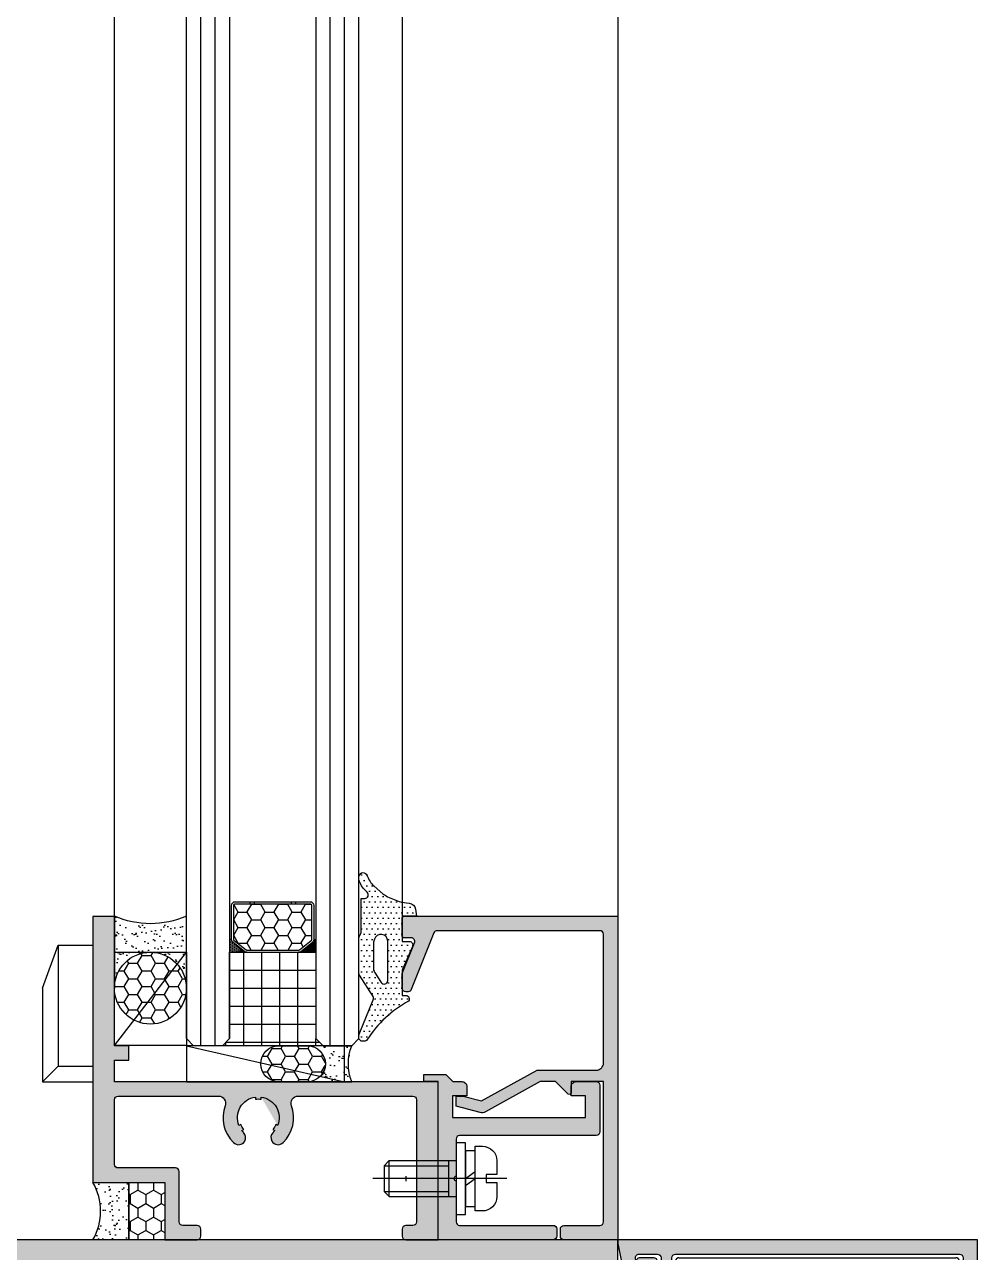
# Model space of a CAD drawing. Header units: millimetres. Extents: x 12351878 to 12381578, y 696206 to 738256.
# Drawn here: x 12366452 to 12366584.5, y 708151.7 to 708322.6 of the extents above; entities that cross this region are included whole.
import ezdxf

# ---------------------------------------------------------------- set-up
doc = ezdxf.new("R2010")
doc.units = ezdxf.units.MM
doc.header["$LTSCALE"] = 1000
for name, pattern in [('CENTER', [50.8, 31.75, -6.35, 6.35, -6.35]), ('CENTER2', [28.575, 19.05, -3.175, 3.175, -3.175]), ('HIDDEN', [0.125, 0.0625, -0.0625]), ('HIDDEN2', [4.7625, 3.175, -1.5875])]:
    doc.linetypes.add(name, pattern=pattern)
for name, color, linetype in [('ELASTOMER', 6, 'Continuous'), ('ELASTOMER-V', 241, 'Continuous'), ('EXTRUSION-V', 141, 'Continuous'), ('EXTRUSION1', 4, 'Continuous'), ('FASTENER', 191, 'Continuous'), ('GLASS', 1, 'Continuous'), ('GLASS-V', 11, 'Continuous'), ('GRID', 8, 'CENTER'), ('SFC-ELASTOMER', 6, 'Continuous'), ('SFC-ELASTOMER-V', 241, 'Continuous'), ('SILICONE', 8, 'Continuous'), ('SILICONE-V', 9, 'Continuous'), ('SYMBOL', 7, 'Continuous'), ('型材断面填充', 254, 'Continuous')]:
    doc.layers.add(name, color=color, linetype=linetype)

# ---------------------------------------------------------------- blocks, each defined once
blk = doc.blocks.new('1902-190121-05')
at = {"layer": 'SFC-ELASTOMER-V'}
h = blk.add_hatch(dxfattribs=at)
h.set_pattern_fill('DOTS', color=256, scale=12, style=0)
h.set_pattern_definition([(0, (-98970.10256, 48449.7369), (0.375, 0.75), [0, -0.75])])
edge = h.paths.add_edge_path(flags=16)
edge.add_arc((3, 3.79), 1, 340.0516, 360)
edge.add_line((4, 3.79), (4, 7.22))
edge.add_arc((3, 7.22), 1, 0, 32.5125)
edge.add_line((3.84, 7.75), (2.92, 9.2))
edge.add_arc((2.5, 8.93), 0.5, 32.5125, 180)
edge.add_line((2, 8.93), (2, 3.45))
edge.add_arc((2.95, 3.45), 0.945, 180, 344.0436)
edge.add_arc((7.7, 2.09), 4, 160.0516, 164.0436, ccw=False)
edge = h.paths.add_edge_path()
edge.add_line((5.7, -2.5), (5.2, -2.5))
edge.add_arc((5.2, -3), 0.5, 90, 226.5751)
edge.add_line((4.86, -3.36), (5.06, -3.56))
edge.add_arc((2.81, -6), 3.32, 16.0825, 47.2847, ccw=False)
edge.add_line((6, -5.08), (6, -5.53))
edge.add_arc((5.41, -5.5), 0.591, 194.2601, 356.8265, ccw=False)
edge.add_arc((1.38, -6.82), 3.65, 18.8601, 46.1587)
edge.add_line((3.91, -4.19), (2.69, -3.14))
edge.add_arc((6.85, 3.94), 8.22, 234.2774, 239.6178, ccw=False)
edge.add_line((2.05, -2.73), (0.43, -2.06))
edge.add_arc((-1.81, -11.81), 10, 77.0054, 85.1504)
edge.add_arc((-0.88, -0.85), 1, 188.5308, 265.1504, ccw=False)
edge.add_line((-1.87, -0.99), (-2.02, 0))
edge.add_line((-2.02, 0), (0, 0))
edge.add_line((0, 0), (0, 3.5))
edge.add_line((0, 3.5), (-1, 3.5))
edge.add_arc((-1, 4), 0.5, 157.3801, 270, ccw=False)
edge.add_line((-1.46, 4.19), (0, 7.5))
edge.add_line((0, 7.5), (0, 11))
edge.add_line((0, 11), (-0.5, 11))
edge.add_arc((-0.5, 11.5), 0.5, 143.1301, 270, ccw=False)
edge.add_arc((-8.49, 25.72), 15.85, 298.5903, 327.3087)
edge.add_arc((5.28, 16.89), 0.5, 90, 147.3087, ccw=False)
edge.add_line((5.28, 17.39), (5.5, 17.39))
edge.add_arc((5.5, 16.89), 0.5, 0, 90, ccw=False)
edge.add_line((6, 16.89), (6, 16.57))
edge.add_arc((5.5, 16.57), 0.5, 337.7652, 360, ccw=False)
edge.add_line((5.96, 16.38), (4.01, 11.61))
edge.add_arc((4.47, 11.42), 0.5, 157.7652, 212.5125)
edge.add_line((4.05, 11.15), (5.92, 8.21))
edge.add_arc((5.5, 7.95), 0.5, 0, 32.5125, ccw=False)
edge.add_line((6, 7.95), (6, 2.99))
edge.add_arc((5.5, 2.99), 0.5, 323.1301, 360, ccw=False)
edge.add_arc((6.7, 2.09), 1, 143.1301, 180)
edge.add_line((5.7, 2.09), (5.7, -2.5))
at = {"color": 0, "linetype": 'ByBlock'}
blk.add_lwpolyline([(5.7, -2.5), (5.2, -2.5, 0.678166), (4.86, -3.36), (5.06, -3.56, -0.136993), (6, -5.08), (6, -5.53, -0.858364), (4.84, -5.64), (4.84, -5.64, 0.119679), (3.91, -4.19), (2.69, -3.14, -0.023306), (2.05, -2.73), (0.43, -2.06, 0.035554), (-0.97, -1.84, -0.347355), (-1.87, -0.99), (-2.02, 0), (0, 0), (0, 3.5), (-1, 3.5, -0.535184), (-1.46, 4.19), (0, 7.5), (0, 11), (-0.5, 11, -0.618034), (-0.9, 11.8, 0.125968), (4.86, 17.16, -0.255402), (5.28, 17.39), (5.5, 17.39, -0.414214), (6, 16.89), (6, 16.57, -0.097323), (5.96, 16.38), (4.01, 11.61, 0.24353), (4.05, 11.15), (5.92, 8.21, -0.142822), (6, 7.95), (6, 2.99, -0.162278), (5.9, 2.69, 0.162278), (5.7, 2.09), (5.7, -2.5)], format="xyb", dxfattribs=at)
blk.add_lwpolyline([(3.94, 3.45, 0.087262), (4, 3.79), (4, 7.22, 0.142822), (3.84, 7.75), (2.92, 9.2, 0.750054), (2, 8.93), (2, 3.45, 0.869621), (3.85, 3.19, -0.01742)], format="xyb", close=True, dxfattribs=at)
blk = doc.blocks.new('*U53')
at = {"color": 0, "linetype": 'HIDDEN2'}
for p, q in [((-2.5, 9.3), (-1.8, 10)), ((-2.5, 9.3), (-2.5, 0)), ((-2.5, 9.3), (2.5, 9.3)), ((1.8, 10), (-1.8, 10)), ((-1.8, 10), (-1.8, 1)), ((1.8, 10), (2.5, 9.3)), ((1.8, 10), (1.8, 1)), ((2.5, 9.3), (2.5, 0)), ((-2.5, 1), (2.5, 1))]:
    blk.add_line(p, q, dxfattribs=at)
at = {"color": 0, "linetype": 'ByBlock'}
for p, q in [((-0.97, -1.33), (0, -2.67)), ((0, -1.33), (0.97, -2.67))]:
    blk.add_line(p, q, dxfattribs=at)
for points in [[(-5, -1.33), (5, -1.33), (5, 0), (-5, 0), (-5, -1.33)], [(-3.88, -2.67), (3.88, -2.67), (3.88, -1.33), (-3.88, -1.33), (-3.88, -2.67)]]:
    blk.add_lwpolyline(points, dxfattribs=at)
blk.add_lwpolyline([(-0.56, -4.17), (-0.56, -5.67), (-2.5, -5.67, -0.414214), (-4.5, -3.67), (-4.5, -2.67), (4.5, -2.67), (4.5, -3.67, -0.414214), (2.5, -5.67), (0.56, -5.67), (0.56, -4.17)], format="xyb", close=True, dxfattribs=at)
at = {"layer": 'GRID', "color": 9, "linetype": 'CENTER2', "ltscale": 0.5}
for p, q in [((0, -7.07), (0, 11.59)), ((0.35, 7), (-0.35, 7))]:
    blk.add_line(p, q, dxfattribs=at)
blk = doc.blocks.new('20211008-LC03')
at = {"layer": '型材断面填充', "linetype": 'ByBlock'}
h = blk.add_hatch(color=256, dxfattribs=at)
edge = h.paths.add_edge_path()
edge.add_line((-18.6, 2.5), (-19.99, 2.5))
edge.add_line((-19.99, 2.5), (-19.99, 3.5))
edge.add_line((-19.99, 3.5), (-19.31, 6.04))
edge.add_line((-19.31, 6.04), (-23.59, 13.77))
edge.add_line((-23.59, 13.77), (-23.59, 22))
edge.add_arc((-24.59, 22), 1, 360, 450)
edge.add_line((-24.59, 23), (-42.49, 23))
edge.add_arc((-42.49, 22.5), 0.5, 90, 180)
edge.add_line((-42.99, 22.5), (-42.99, -0.11))
edge.add_arc((-42.49, -0.11), 0.5, 180, 248.1986)
edge.add_line((-42.68, -0.57), (-34.8, -3.72))
edge.add_arc((-34.99, -4.18), 0.5, 0, 68.1986, ccw=False)
edge.add_line((-34.49, -4.18), (-34.49, -4.5))
edge.add_arc((-34.99, -4.5), 0.5, -90, 0, ccw=False)
edge.add_line((-34.99, -5), (-36.93, -5))
edge.add_arc((-36.93, -4.7), 0.3, 248.1986, 270, ccw=False)
edge.add_line((-37.04, -4.98), (-41.3, -3.27))
edge.add_arc((-41.49, -3.74), 0.5, 68.1986, 180)
edge.add_line((-41.99, -3.74), (-41.99, -4.7))
edge.add_arc((-42.29, -4.7), 0.3, -90, 0, ccw=False)
edge.add_line((-42.29, -5), (-44.69, -5))
edge.add_arc((-44.69, -4.7), 0.3, 180, 270, ccw=False)
edge.add_line((-44.99, -4.7), (-44.99, 25))
edge.add_line((-44.99, 25), (0.01, 25))
edge.add_line((0.01, 25), (0.01, 17.5))
edge.add_arc((-0.49, 17.5), 0.5, -90, 0, ccw=False)
edge.add_line((-0.49, 17), (-1.49, 17))
edge.add_arc((-1.49, 17.5), 0.5, 180, 270, ccw=False)
edge.add_line((-1.99, 17.5), (-1.99, 22.5))
edge.add_arc((-2.49, 22.5), 0.5, 0, 90)
edge.add_line((-2.49, 23), (-22.01, 23))
edge.add_line((-22.01, 23), (-21.99, 18.5))
edge.add_line((-21.99, 18.5), (-20.44, 18.5))
edge.add_line((-20.44, 18.5), (-20.21, 18.35))
edge.add_line((-20.21, 18.35), (-20.26, 18.07))
edge.add_line((-20.26, 18.07), (-21.99, 16.35))
edge.add_line((-21.99, 16.35), (-21.99, 14.18))
edge.add_line((-21.99, 14.18), (-17.79, 6.6))
edge.add_arc((-18.67, 6.12), 1, -15.0001, 28.9614, ccw=False)
edge.add_line((-17.7, 5.86), (-18.6, 2.5))
h = blk.add_hatch(color=256, dxfattribs=at)
edge = h.paths.add_edge_path()
edge.add_line((-22, 2.06), (-23, 1.06))
edge.add_line((-23, 1.06), (-23, -2))
edge.add_line((-23, -2), (-22, -2))
edge.add_line((-22, -2), (-22, 0))
edge.add_line((-22, 0), (0, 0))
edge.add_line((0, 0), (0, 16))
edge.add_arc((-0.5, 16), 0.5, 0, 90)
edge.add_line((-0.5, 16.5), (-1.5, 16.5))
edge.add_arc((-1.5, 16), 0.5, 90, 180)
edge.add_line((-2, 16), (-2, 3))
edge.add_arc((-2.5, 3), 0.5, 270, 360, ccw=False)
edge.add_line((-2.5, 2.5), (-8.2, 2.5))
edge.add_arc((-8.5, 2.5), 0.3, -180, 0, ccw=False)
edge.add_line((-8.8, 2.5), (-14, 2.5))
edge.add_arc((-14, 3), 0.5, 180, 270, ccw=False)
edge.add_line((-14.5, 3), (-14.5, 22))
edge.add_arc((-15, 22), 0.5, 0, 90)
edge.add_line((-15, 22.5), (-21.5, 22.5))
edge.add_arc((-21.5, 22), 0.5, 90, 180)
edge.add_line((-22, 22), (-22, 19.2))
edge.add_arc((-21.3, 19.2), 0.7, 180, 270)
edge.add_line((-21.3, 18.5), (-20, 18.5))
edge.add_line((-20, 18.5), (-20, 20.5))
edge.add_line((-20, 20.5), (-17, 20.5))
edge.add_line((-17, 20.5), (-17, 2))
edge.add_line((-17, 2), (-20, 2))
edge.add_line((-20, 2), (-20, 4))
edge.add_line((-20, 4), (-21.3, 4))
edge.add_arc((-21.3, 3.3), 0.7, 90, 180)
edge.add_line((-22, 3.3), (-22, 2.06))
at = {"color": 0, "linetype": 'ByBlock'}
for points in [[(-18.6, 2.5), (-19.99, 2.5), (-19.99, 3.5), (-19.31, 6.04), (-23.59, 13.77), (-23.59, 22, 0.414214), (-24.59, 23), (-42.49, 23, 0.414214), (-42.99, 22.5), (-42.99, -0.11, 0.306678), (-42.68, -0.57), (-34.8, -3.72, -0.306678), (-34.49, -4.18), (-34.49, -4.5, -0.414214), (-34.99, -5), (-36.93, -5, -0.095415), (-37.04, -4.98), (-41.3, -3.27, 0.530598), (-41.99, -3.74), (-41.99, -4.7, -0.414214), (-42.29, -5), (-44.69, -5, -0.414214), (-44.99, -4.7), (-44.99, 25), (0.01, 25), (0.01, 17.5, -0.414214), (-0.49, 17), (-1.49, 17, -0.414214), (-1.99, 17.5), (-1.99, 22.5, 0.414214), (-2.49, 23), (-22.01, 23), (-21.99, 18.5), (-20.44, 18.5), (-20.21, 18.35), (-20.26, 18.07), (-21.99, 16.35), (-21.99, 14.18), (-17.79, 6.6, -0.194206), (-17.7, 5.86)], [(-23, -2), (-23, 1.06), (-22, 2.06), (-22, 3.3, -0.414214), (-21.3, 4), (-20, 4), (-20, 2), (-17, 2), (-17, 20.5), (-20, 20.5), (-20, 18.5), (-21.3, 18.5, -0.414214), (-22, 19.2), (-22, 22, -0.414214), (-21.5, 22.5), (-15, 22.5, -0.414214), (-14.5, 22), (-14.5, 3, 0.414214), (-14, 2.5), (-8.8, 2.5, 1), (-8.2, 2.5), (-2.5, 2.5, 0.414214), (-2, 3), (-2, 16, -0.414214), (-1.5, 16.5), (-0.5, 16.5, -0.414214), (0, 16), (0, 0), (-22, 0), (-22, -2)]]:
    blk.add_lwpolyline(points, format="xyb", close=True, dxfattribs=at)
at = {"layer": 'FASTENER', "rotation": 180}
blk.add_blockref('*U53', (-8.5, 2.5), dxfattribs=at)
blk = doc.blocks.new('ZSLOT')
for p, q in [((-8.8, 3.71), (-6.62, 9.71)), ((-6.62, 9.71), (-6.62, -7.11)), ((-6.62, 9.71), (-1.8, 9.71)), ((-1.8, 9.71), (-1.8, -9.29)), ((-8.8, 3.71), (-8.8, -9.29)), ((-8.8, -9.29), (-6.62, -7.11)), ((-6.62, -7.11), (-1.8, -7.11)), ((-8.8, -9.29), (-1.8, -9.29))]:
    blk.add_line(p, q)
blk = doc.blocks.new('20230228-LC01')
at = {"layer": '型材断面填充', "linetype": 'ByBlock'}
h = blk.add_hatch(color=256, dxfattribs=at)
edge = h.paths.add_edge_path()
edge.add_line((50, 0), (0, 0))
edge.add_line((0, 0), (0, -0.5))
edge.add_line((0, -0.5), (0.92, -5.1))
edge.add_arc((1.41, -5), 0.5, 191.3099, 270)
edge.add_line((1.41, -5.5), (2.43, -5.5))
edge.add_arc((2.43, -5), 0.5, 270, 371.3099)
edge.add_line((2.92, -4.9), (2.46, -2.6))
edge.add_arc((2.95, -2.5), 0.5, 90, 191.3099, ccw=False)
edge.add_line((2.95, -2), (5.5, -2))
edge.add_arc((5.5, -2.5), 0.5, 0, 90, ccw=False)
edge.add_line((6, -2.5), (6, -35))
edge.add_arc((5.5, -35), 0.5, -90, 0, ccw=False)
edge.add_line((5.5, -35.5), (5.23, -35.5))
edge.add_arc((5.23, -35.8), 0.3, 90, 216.8699)
edge.add_line((4.99, -35.98), (6.96, -38.61))
edge.add_arc((7.2, -38.43), 0.3, 216.8699, 360)
edge.add_line((7.5, -38.43), (7.5, -24))
edge.add_arc((8, -24), 0.5, 90, 180, ccw=False)
edge.add_line((8, -23.5), (12.16, -23.5))
edge.add_arc((12.16, -23), 0.5, 270, 287.7839)
edge.add_line((12.31, -23.48), (37.85, -15.28))
edge.add_arc((38, -15.76), 0.5, 0, 107.7839, ccw=False)
edge.add_line((38.5, -15.76), (38.5, -39.5))
edge.add_arc((39, -39.5), 0.5, 180, 270)
edge.add_line((39, -40), (39.5, -40))
edge.add_arc((39.5, -39.5), 0.5, 270, 360)
edge.add_line((40, -39.5), (40, -15))
edge.add_line((40, -15), (50, -15))
edge.add_line((50, -15), (50, 0))
edge = h.paths.add_edge_path(flags=16)
edge.add_arc((47.5, -2.5), 0.5, 0, 90, ccw=False)
edge.add_line((48, -2.5), (48, -13))
edge.add_arc((47.5, -13), 0.5, -90, 0, ccw=False)
edge.add_line((47.5, -13.5), (45.5, -13.5))
edge.add_arc((45.5, -13), 0.5, 180, 270, ccw=False)
edge.add_line((45, -13), (45, -11.5))
edge.add_arc((44.5, -11.5), 0.5, 0, 90)
edge.add_line((44.5, -11), (44, -11))
edge.add_arc((44, -11.5), 0.5, 90, 180)
edge.add_line((43.5, -11.5), (43.5, -13))
edge.add_arc((43, -13), 0.5, -90, 0, ccw=False)
edge.add_line((43, -13.5), (38.58, -13.5))
edge.add_arc((38.58, -14), 0.5, 90, 107.7839)
edge.add_line((38.43, -13.52), (12.65, -21.79))
edge.add_arc((12.5, -21.31), 0.5, 180, 287.7839, ccw=False)
edge.add_line((12, -21.31), (12, -20))
edge.add_arc((11.5, -20), 0.5, 0, 90)
edge.add_line((11.5, -19.5), (11, -19.5))
edge.add_arc((11, -20), 0.5, 90, 180)
edge.add_line((10.5, -20), (10.5, -21.5))
edge.add_arc((10, -21.5), 0.5, -90, 0, ccw=False)
edge.add_line((10, -22), (8, -22))
edge.add_arc((8, -21.5), 0.5, 180, 270, ccw=False)
edge.add_line((7.5, -21.5), (7.5, -2.5))
edge.add_arc((8, -2.5), 0.5, 90, 180, ccw=False)
edge.add_line((8, -2), (47.5, -2))
at = {"linetype": 'ByBlock'}
for points in [[(50, 0), (0, 0), (0, -0.5), (0.92, -5.1, 0.357511), (1.41, -5.5), (2.43, -5.5, 0.473285), (2.92, -4.9), (2.46, -2.6, -0.473285), (2.95, -2), (5.5, -2, -0.414214), (6, -2.5), (6, -35, -0.414214), (5.5, -35.5), (5.23, -35.5, 0.618034), (4.99, -35.98), (6.96, -38.61, 0.720759), (7.5, -38.43), (7.5, -24, -0.414214), (8, -23.5), (12.16, -23.5, 0.077753), (12.31, -23.48), (37.85, -15.28, -0.508338), (38.5, -15.76), (38.5, -39.5, 0.414214), (39, -40), (39.5, -40, 0.414214), (40, -39.5), (40, -15), (50, -15)], [(47.5, -2, -0.414214), (48, -2.5), (48, -13, -0.414214), (47.5, -13.5), (45.5, -13.5, -0.414214), (45, -13), (45, -11.5, 0.414214), (44.5, -11), (44, -11, 0.414214), (43.5, -11.5), (43.5, -13, -0.414214), (43, -13.5), (38.58, -13.5, 0.077753), (38.43, -13.52), (12.65, -21.79, -0.508338), (12, -21.31), (12, -20, 0.414214), (11.5, -19.5), (11, -19.5, 0.414214), (10.5, -20), (10.5, -21.5, -0.414214), (10, -22), (8, -22, -0.414214), (7.5, -21.5), (7.5, -2.5, -0.414214), (8, -2)]]:
    blk.add_lwpolyline(points, format="xyb", close=True, dxfattribs=at)
at = {"layer": 'EXTRUSION-V', "linetype": 'HIDDEN'}
blk.add_lwpolyline([(46, -10.5), (46, -4.5, 0.414214), (45.5, -4), (10, -4, 0.414214), (9.5, -4.5), (9.5, -19.5, 0.414214), (10, -20), (10, -20, -0.414214), (10.5, -20.5), (10.5, -21, -0.414214), (10, -21.5), (8.5, -21.5, -0.414214), (8, -21), (8, -3, -0.414214), (8.5, -2.5), (47, -2.5, -0.414214), (47.5, -3), (47.5, -12, -0.414214), (47, -12.5), (45.5, -12.5, -0.414214), (45, -12), (45, -11.5, -0.414214), (45.5, -11), (45.5, -11, 0.414214)], format="xyb", close=True, dxfattribs=at)
blk = doc.blocks.new('20211008-LC01')
at = {"layer": '型材断面填充', "linetype": 'ByBlock'}
h = blk.add_hatch(color=256, dxfattribs=at)
edge = h.paths.add_edge_path()
edge.add_line((5, -19.99), (5, -17.99))
edge.add_line((5, -17.99), (3, -17.99))
edge.add_line((3, -17.99), (3, 0))
edge.add_line((3, 0), (0, 0))
edge.add_line((0, 0), (0, -37))
edge.add_line((0, -37), (10, -37))
edge.add_line((10, -37), (10, -45))
edge.add_line((10, -45), (14.5, -45))
edge.add_arc((14.5, -44.5), 0.5, 270, 360)
edge.add_line((15, -44.5), (15, -43.5))
edge.add_arc((14.5, -43.5), 0.5, 0, 90)
edge.add_line((14.5, -43), (12.5, -43))
edge.add_arc((12.5, -42.5), 0.5, 180, 270, ccw=False)
edge.add_line((12, -42.5), (12, -35.5))
edge.add_arc((11.5, -35.5), 0.5, 0, 90)
edge.add_line((11.5, -35), (3.5, -35))
edge.add_arc((3.5, -34.5), 0.5, 180, 270, ccw=False)
edge.add_line((3, -34.5), (3, -25.5))
edge.add_arc((3.5, -25.5), 0.5, 90, 180, ccw=False)
edge.add_line((3.5, -25), (17.45, -25))
edge.add_arc((17.45, -26), 1, -19.8149, 90, ccw=False)
edge.add_arc((23, -28), 4.9, 160.1851, 225.1428)
edge.add_arc((20.25, -30.76), 1, 225.1428, 330)
edge.add_arc((20.25, -30.76), 1, 330, 405.1428)
edge.add_arc((23, -28), 2.9, 217.9281, 225.1428, ccw=False)
edge.add_line((20.71, -29.78), (20.98, -29.63))
edge.add_arc((23, -28), 2.6, 201.1501, 218.8499, ccw=False)
edge.add_line((20.58, -28.94), (20.31, -29.09))
edge.add_arc((23, -28), 2.9, 97.9281, 202.0719, ccw=False)
edge.add_line((22.6, -25.13), (22.6, -25.43))
edge.add_arc((23, -28), 2.6, 81.1501, 98.8499, ccw=False)
edge.add_line((23.4, -25.43), (23.4, -25.13))
edge.add_arc((23, -28), 2.9, -22.0719, 82.0719, ccw=False)
edge.add_line((25.69, -29.09), (25.42, -28.94))
edge.add_arc((23, -28), 2.6, 321.1501, 338.8499, ccw=False)
edge.add_line((25.02, -29.63), (25.29, -29.78))
edge.add_arc((23, -28), 2.9, 314.8572, 322.0719, ccw=False)
edge.add_arc((25.75, -30.76), 1, 134.8572, 210)
edge.add_arc((25.75, -30.76), 1, 210, 314.8572)
edge.add_arc((23, -28), 4.9, 314.8572, 379.8149)
edge.add_arc((28.55, -26), 1, 90, 199.8149, ccw=False)
edge.add_line((28.55, -25), (44.5, -25))
edge.add_arc((44.5, -25.5), 0.5, 0, 90, ccw=False)
edge.add_line((45, -25.5), (45, -42.5))
edge.add_arc((44.5, -42.5), 0.5, -90, 0, ccw=False)
edge.add_line((44.5, -43), (43.5, -43))
edge.add_arc((43.5, -43.5), 0.5, 90, 180)
edge.add_line((43, -43.5), (43, -44.5))
edge.add_arc((43.5, -44.5), 0.5, 180, 270)
edge.add_line((43.5, -45), (48, -45))
edge.add_line((48, -45), (48, -23))
edge.add_line((48, -23), (3, -23))
edge.add_line((3, -23), (3, -20))
edge.add_line((3, -20), (5, -19.99))
at = {"color": 0, "linetype": 'ByBlock'}
blk.add_lwpolyline([(5, -19.99), (5, -17.99), (3, -17.99), (3, 0), (0, 0), (0, -37), (10, -37), (10, -45), (14.5, -45, 0.414214), (15, -44.5), (15, -43.5, 0.414214), (14.5, -43), (12.5, -43, -0.414214), (12, -42.5), (12, -35.5, 0.414214), (11.5, -35), (3.5, -35, -0.414214), (3, -34.5), (3, -25.5, -0.414214), (3.5, -25), (17.45, -25, -0.519541), (18.39, -26.34, 0.291273), (19.54, -31.47, 0.492371), (21.12, -31.26, 0.340149), (20.95, -30.06, -0.03149), (20.71, -29.78), (20.98, -29.63, -0.077384), (20.58, -28.94), (20.31, -29.09, -0.488509), (22.6, -25.13), (22.6, -25.43, -0.077384), (23.4, -25.43), (23.4, -25.13, -0.488509), (25.69, -29.09), (25.42, -28.94, -0.077384), (25.02, -29.63), (25.29, -29.78, -0.03149), (25.05, -30.06, 0.340149), (24.88, -31.26, 0.492371), (26.46, -31.47, 0.291273), (27.61, -26.34, -0.519541), (28.55, -25), (44.5, -25, -0.414214), (45, -25.5), (45, -42.5, -0.414214), (44.5, -43), (43.5, -43, 0.414214), (43, -43.5), (43, -44.5, 0.414214), (43.5, -45), (48, -45), (48, -23), (3, -23), (3, -20)], format="xyb", close=True, dxfattribs=at)
blk = doc.blocks.new('20211011-LC13')
at = {"layer": '型材断面填充', "linetype": 'ByBlock'}
h = blk.add_hatch(color=256, dxfattribs=at)
edge = h.paths.add_edge_path()
edge.add_line((46.5, 62), (46.7, 62))
edge.add_arc((46.7, 62.3), 0.3, 270, 360)
edge.add_line((47, 62.3), (47, 63))
edge.add_arc((47.5, 63), 0.5, 90, 180, ccw=False)
edge.add_line((47.5, 63.5), (48.62, 63.5))
edge.add_arc((48.62, 63), 0.5, 60.2551, 90, ccw=False)
edge.add_line((48.87, 63.43), (50.25, 62.64))
edge.add_arc((50, 62.21), 0.5, 0, 60.2551, ccw=False)
edge.add_line((50.5, 62.21), (50.5, 57.79))
edge.add_arc((50, 57.79), 0.5, -60.2551, 0, ccw=False)
edge.add_line((50.25, 57.36), (48.87, 56.57))
edge.add_arc((48.62, 57), 0.5, 270, 299.7449, ccw=False)
edge.add_line((48.62, 56.5), (47.5, 56.5))
edge.add_arc((47.5, 57), 0.5, 180, 270, ccw=False)
edge.add_line((47, 57), (47, 57.7))
edge.add_arc((46.7, 57.7), 0.3, 0, 90)
edge.add_line((46.7, 58), (46.5, 58))
edge.add_arc((46.5, 57), 1, 90, 180.0001)
edge.add_line((45.5, 57), (45.5, 10))
edge.add_line((45.5, 10), (49, 10))
edge.add_arc((49, 11), 1, 270, 360)
edge.add_line((50, 11), (50, 11.2))
edge.add_arc((49.7, 11.2), 0.3, 0, 90)
edge.add_line((49.7, 11.5), (49, 11.5))
edge.add_arc((49, 12), 0.5, 180, 270, ccw=False)
edge.add_line((48.5, 12), (48.5, 17.62))
edge.add_arc((49, 17.62), 0.5, 150.2551, 180, ccw=False)
edge.add_line((48.57, 17.87), (49.36, 19.25))
edge.add_arc((49.79, 19), 0.5, 90, 150.2551, ccw=False)
edge.add_line((49.79, 19.5), (54.21, 19.5))
edge.add_arc((54.21, 19), 0.5, 29.7449, 90, ccw=False)
edge.add_line((54.64, 19.25), (55.43, 17.87))
edge.add_arc((55, 17.62), 0.5, 0, 29.7449, ccw=False)
edge.add_line((55.5, 17.62), (55.5, 12))
edge.add_arc((55, 12), 0.5, -90, 0, ccw=False)
edge.add_line((55, 11.5), (54.3, 11.5))
edge.add_arc((54.3, 11.2), 0.3, 90, 180)
edge.add_line((54, 11.2), (54, 11))
edge.add_arc((55, 11), 1, 180, 270)
edge.add_line((55, 10), (56.5, 10))
edge.add_arc((56.5, 10.5), 0.5, 270, 360)
edge.add_line((57, 10.5), (57, 19))
edge.add_arc((57.5, 19), 0.5, 90, 180, ccw=False)
edge.add_line((57.5, 19.5), (98.5, 19.5))
edge.add_arc((98.5, 19), 0.5, 0, 90, ccw=False)
edge.add_line((99, 19), (99, 14))
edge.add_arc((100, 14), 1, 180, 270)
edge.add_line((100, 13), (100.69, 13))
edge.add_arc((100.69, 13.5), 0.5, 270, 333.4349)
edge.add_line((101.14, 13.28), (101.95, 14.89))
edge.add_arc((101.5, 15.12), 0.5, 333.4349, 360)
edge.add_line((102, 15.12), (102, 59.5))
edge.add_arc((104, 59.5), 2, 90, 180, ccw=False)
edge.add_line((104, 61.5), (125, 61.5))
edge.add_arc((125, 59.5), 2, 0, 90, ccw=False)
edge.add_line((127, 59.5), (127, 15.12))
edge.add_arc((127.5, 15.12), 0.5, 180, 206.5651)
edge.add_line((127.05, 14.89), (127.86, 13.28))
edge.add_arc((128.31, 13.5), 0.5, 206.5651, 270)
edge.add_line((128.31, 13), (129, 13))
edge.add_arc((129, 14), 1, 270, 360)
edge.add_line((130, 14), (130, 19))
edge.add_arc((130.5, 19), 0.5, 90, 180, ccw=False)
edge.add_line((130.5, 19.5), (171.5, 19.5))
edge.add_arc((171.5, 19), 0.5, 0, 90, ccw=False)
edge.add_line((172, 19), (172, 14))
edge.add_arc((173, 14), 1, 180, 270)
edge.add_line((173, 13), (173.69, 13))
edge.add_arc((173.69, 13.5), 0.5, 270, 333.4349)
edge.add_line((174.14, 13.28), (174.95, 14.89))
edge.add_arc((174.5, 15.12), 0.5, 333.4349, 360)
edge.add_line((175, 15.12), (175, 61.5))
edge.add_arc((175.5, 61.5), 0.5, 90, 180, ccw=False)
edge.add_line((175.5, 62), (196.5, 62))
edge.add_arc((196.5, 61.5), 0.5, 0, 90, ccw=False)
edge.add_line((197, 61.5), (197, 49.5))
edge.add_line((197, 49.5), (196, 49))
edge.add_line((196, 49), (196, 41))
edge.add_line((196, 41), (197, 40.5))
edge.add_line((197, 40.5), (197, 32.5))
edge.add_arc((196.5, 32.5), 0.5, -90, 0, ccw=False)
edge.add_line((196.5, 32), (195.5, 32))
edge.add_arc((195.5, 31.5), 0.5, 90, 180)
edge.add_line((195, 31.5), (195, 30.5))
edge.add_arc((195.5, 30.5), 0.5, 180, 270)
edge.add_line((195.5, 30), (204.5, 30))
edge.add_arc((204.5, 29.5), 0.5, 0, 90, ccw=False)
edge.add_line((205, 29.5), (205.5, 29.5))
edge.add_arc((205.5, 30), 0.5, 270, 360)
edge.add_line((206, 30), (206, 32.5))
edge.add_arc((205.5, 32.5), 0.5, 0, 90)
edge.add_line((205.5, 33), (200, 33))
edge.add_line((200, 33), (200, 44.7))
edge.add_arc((200, 45), 0.3, 90, 270, ccw=False)
edge.add_line((200, 45.3), (200, 57))
edge.add_line((200, 57), (205, 57))
edge.add_arc((205, 57.5), 0.5, 270, 360)
edge.add_line((205.5, 57.5), (205.5, 62))
edge.add_arc((205, 62), 0.5, 0, 90)
edge.add_line((205, 62.5), (203.05, 62.5))
edge.add_arc((203.05, 62), 0.5, 90, 191.3099)
edge.add_line((202.56, 61.9), (202.92, 60.1))
edge.add_arc((202.43, 60), 0.5, -90, 11.3099, ccw=False)
edge.add_line((202.43, 59.5), (200.5, 59.5))
edge.add_arc((200.5, 60), 0.5, 180, 270, ccw=False)
edge.add_line((200, 60), (200, 65))
edge.add_line((200, 65), (45.5, 65))
edge.add_line((45.5, 65), (45.5, 63))
edge.add_arc((46.5, 63), 1, 180, 270)
edge = h.paths.add_edge_path(flags=16)
edge.add_arc((77.23, 61.5), 0.5, 90, 205.5332)
edge.add_arc((72, 59), 5.3, -42.0226, 25.5332, ccw=False)
edge.add_arc((75.01, 56.29), 1.25, 210, 317.9774, ccw=False)
edge.add_arc((75.01, 56.29), 1.25, 137.9774, 210, ccw=False)
edge.add_arc((72, 59), 2.8, 317.9774, 321.4804)
edge.add_line((74.19, 57.26), (74.07, 57.35))
edge.add_arc((72, 59), 2.65, 321.4804, 338.5196)
edge.add_line((74.47, 58.03), (74.61, 57.97))
edge.add_arc((72, 59), 2.8, 338.5196, 441.4804)
edge.add_line((72.41, 61.77), (72.39, 61.62))
edge.add_arc((72, 59), 2.65, 81.4804, 98.5196)
edge.add_line((71.61, 61.62), (71.59, 61.77))
edge.add_arc((72, 59), 2.8, 98.5196, 201.4804)
edge.add_line((69.39, 57.97), (69.53, 58.03))
edge.add_arc((72, 59), 2.65, 201.4804, 218.5196)
edge.add_line((69.93, 57.35), (69.81, 57.26))
edge.add_arc((72, 59), 2.8, 218.5196, 222.0226)
edge.add_arc((68.99, 56.29), 1.25, -30, 42.0226, ccw=False)
edge.add_arc((68.99, 56.29), 1.25, 222.0226, 330, ccw=False)
edge.add_arc((72, 59), 5.3, 154.4668, 222.0226, ccw=False)
edge.add_arc((66.77, 61.5), 0.5, 334.4668, 450)
edge.add_line((66.77, 62), (54, 62))
edge.add_arc((54, 61.5), 0.5, 90, 180)
edge.add_line((53.5, 61.5), (53.5, 56.05))
edge.add_arc((53, 56.05), 0.5, 299.7449, 360, ccw=False)
edge.add_line((53.25, 55.62), (48.75, 53.05))
edge.add_arc((49, 52.61), 0.5, 119.7449, 180)
edge.add_line((48.5, 52.61), (48.5, 23))
edge.add_arc((49, 23), 0.5, 180, 270)
edge.add_line((49, 22.5), (66.77, 22.5))
edge.add_arc((66.77, 23), 0.5, 270, 385.5332)
edge.add_arc((72, 25.5), 5.3, 137.9774, 205.5332, ccw=False)
edge.add_arc((68.99, 28.21), 1.25, 30, 137.9774, ccw=False)
edge.add_arc((68.99, 28.21), 1.25, -42.0226, 30, ccw=False)
edge.add_arc((72, 25.5), 2.8, 137.9774, 141.4804)
edge.add_line((69.81, 27.24), (69.93, 27.15))
edge.add_arc((72, 25.5), 2.65, 141.4804, 158.5196)
edge.add_line((69.53, 26.47), (69.39, 26.53))
edge.add_arc((72, 25.5), 2.8, 158.5196, 261.4804)
edge.add_line((71.59, 22.73), (71.61, 22.88))
edge.add_arc((72, 25.5), 2.65, 261.4804, 278.5196)
edge.add_line((72.39, 22.88), (72.41, 22.73))
edge.add_arc((72, 25.5), 2.8, 278.5196, 381.4804)
edge.add_line((74.61, 26.53), (74.47, 26.47))
edge.add_arc((72, 25.5), 2.65, 21.4804, 38.5196)
edge.add_line((74.07, 27.15), (74.19, 27.24))
edge.add_arc((72, 25.5), 2.8, 38.5196, 42.0226)
edge.add_arc((75.01, 28.21), 1.25, 150, 222.0226, ccw=False)
edge.add_arc((75.01, 28.21), 1.25, 42.0226, 150, ccw=False)
edge.add_arc((72, 25.5), 5.3, -25.5332, 42.0226, ccw=False)
edge.add_arc((77.23, 23), 0.5, 154.4668, 270)
edge.add_line((77.23, 22.5), (98.5, 22.5))
edge.add_arc((98.5, 23), 0.5, 270, 360)
edge.add_line((99, 23), (99, 61.5))
edge.add_arc((98.5, 61.5), 0.5, 0, 90)
edge.add_line((98.5, 62), (77.23, 62))
edge = h.paths.add_edge_path(flags=16)
edge.add_arc((171.5, 23), 0.5, -90, 0, ccw=False)
edge.add_line((171.5, 22.5), (155.23, 22.5))
edge.add_arc((155.23, 23), 0.5, 154.4668, 270, ccw=False)
edge.add_arc((150, 25.5), 5.3, 334.4668, 402.0226)
edge.add_arc((153.01, 28.21), 1.25, 42.0226, 150)
edge.add_arc((153.01, 28.21), 1.25, 150, 222.0226)
edge.add_arc((150, 25.5), 2.8, 38.5196, 42.0226, ccw=False)
edge.add_line((152.19, 27.24), (152.07, 27.15))
edge.add_arc((150, 25.5), 2.65, 21.4804, 38.5196, ccw=False)
edge.add_line((152.47, 26.47), (152.61, 26.53))
edge.add_arc((150, 25.5), 2.8, -81.4804, 21.4804, ccw=False)
edge.add_line((150.41, 22.73), (150.39, 22.88))
edge.add_arc((150, 25.5), 2.65, 261.4804, 278.5196, ccw=False)
edge.add_line((149.61, 22.88), (149.59, 22.73))
edge.add_arc((150, 25.5), 2.8, 158.5196, 261.4804, ccw=False)
edge.add_line((147.39, 26.53), (147.53, 26.47))
edge.add_arc((150, 25.5), 2.65, 141.4804, 158.5196, ccw=False)
edge.add_line((147.93, 27.15), (147.81, 27.24))
edge.add_arc((150, 25.5), 2.8, 137.9774, 141.4804, ccw=False)
edge.add_arc((146.99, 28.21), 1.25, 317.9774, 390)
edge.add_arc((146.99, 28.21), 1.25, 30, 137.9774)
edge.add_arc((150, 25.5), 5.3, 137.9774, 205.5332)
edge.add_arc((144.77, 23), 0.5, -90, 25.5332, ccw=False)
edge.add_line((144.77, 22.5), (130.5, 22.5))
edge.add_arc((130.5, 23), 0.5, 180, 270, ccw=False)
edge.add_line((130, 23), (130, 61.5))
edge.add_arc((130.5, 61.5), 0.5, 90, 180, ccw=False)
edge.add_line((130.5, 62), (144.77, 62))
edge.add_arc((144.77, 61.5), 0.5, -25.5332, 90, ccw=False)
edge.add_arc((150, 59), 5.3, 154.4668, 222.0226)
edge.add_arc((146.99, 56.29), 1.25, 222.0226, 330)
edge.add_arc((146.99, 56.29), 1.25, 330, 402.0226)
edge.add_arc((150, 59), 2.8, 218.5196, 222.0226, ccw=False)
edge.add_line((147.81, 57.26), (147.93, 57.35))
edge.add_arc((150, 59), 2.65, 201.4804, 218.5196, ccw=False)
edge.add_line((147.53, 58.03), (147.39, 57.97))
edge.add_arc((150, 59), 2.8, 98.5196, 201.4804, ccw=False)
edge.add_line((149.59, 61.77), (149.61, 61.62))
edge.add_arc((150, 59), 2.65, 81.4804, 98.5196, ccw=False)
edge.add_line((150.39, 61.62), (150.41, 61.77))
edge.add_arc((150, 59), 2.8, -21.4804, 81.4804, ccw=False)
edge.add_line((152.61, 57.97), (152.47, 58.03))
edge.add_arc((150, 59), 2.65, 321.4804, 338.5196, ccw=False)
edge.add_line((152.07, 57.35), (152.19, 57.26))
edge.add_arc((150, 59), 2.8, 317.9774, 321.4804, ccw=False)
edge.add_arc((153.01, 56.29), 1.25, 137.9774, 210)
edge.add_arc((153.01, 56.29), 1.25, 210, 317.9774)
edge.add_arc((150, 59), 5.3, 317.9774, 385.5332)
edge.add_arc((155.23, 61.5), 0.5, 90, 205.5332, ccw=False)
edge.add_line((155.23, 62), (171.5, 62))
edge.add_arc((171.5, 61.5), 0.5, 0, 90, ccw=False)
edge.add_line((172, 61.5), (172, 23))
at = {"color": 0, "linetype": 'ByBlock'}
for points in [[(46.5, 62), (46.7, 62, 0.414214), (47, 62.3), (47, 63, -0.414214), (47.5, 63.5), (48.62, 63.5, -0.13052), (48.87, 63.43), (50.25, 62.64, -0.269143), (50.5, 62.21), (50.5, 57.79, -0.269143), (50.25, 57.36), (48.87, 56.57, -0.13052), (48.62, 56.5), (47.5, 56.5, -0.414214), (47, 57), (47, 57.7, 0.414214), (46.7, 58), (46.5, 58, 0.414214), (45.5, 57), (45.5, 10), (49, 10, 0.414214), (50, 11), (50, 11.2, 0.414214), (49.7, 11.5), (49, 11.5, -0.414214), (48.5, 12), (48.5, 17.62, -0.13052), (48.57, 17.87), (49.36, 19.25, -0.269143), (49.79, 19.5), (54.21, 19.5, -0.269143), (54.64, 19.25), (55.43, 17.87, -0.13052), (55.5, 17.62), (55.5, 12, -0.414214), (55, 11.5), (54.3, 11.5, 0.414214), (54, 11.2), (54, 11, 0.414214), (55, 10), (56.5, 10, 0.414214), (57, 10.5), (57, 19, -0.414213), (57.5, 19.5), (98.5, 19.5, -0.414214), (99, 19), (99, 14, 0.414214), (100, 13), (100.69, 13, 0.284079), (101.14, 13.28), (101.95, 14.89, 0.116434), (102, 15.12), (102, 59.5, -0.414214), (104, 61.5), (125, 61.5, -0.414214), (127, 59.5), (127, 15.12, 0.116434), (127.05, 14.89), (127.86, 13.28, 0.284079), (128.31, 13), (129, 13, 0.414214), (130, 14), (130, 19, -0.414214), (130.5, 19.5), (171.5, 19.5, -0.414214), (172, 19), (172, 14, 0.414214), (173, 13), (173.69, 13, 0.284079), (174.14, 13.28), (174.95, 14.89, 0.116434), (175, 15.12), (175, 61.5, -0.414214), (175.5, 62), (196.5, 62, -0.414214), (197, 61.5), (197, 49.5), (196, 49), (196, 41), (197, 40.5), (197, 32.5, -0.414214), (196.5, 32), (195.5, 32, 0.414214), (195, 31.5), (195, 30.5, 0.414214), (195.5, 30), (204.5, 30, -0.414214), (205, 29.5), (205.5, 29.5, 0.414214), (206, 30), (206, 32.5, 0.414214), (205.5, 33), (200, 33), (200, 44.7, -1), (200, 45.3), (200, 57), (205, 57, 0.414214), (205.5, 57.5), (205.5, 62, 0.414214), (205, 62.5), (203.05, 62.5, 0.473285), (202.56, 61.9), (202.92, 60.1, -0.473285), (202.43, 59.5), (200.5, 59.5, -0.414214), (200, 60), (200, 65), (45.5, 65), (45.5, 63, 0.414213)], [(77.23, 62, 0.55165), (76.78, 61.28, -0.303613), (75.94, 55.45, -0.509401), (73.93, 55.66, -0.325029), (74.08, 57.13, 0.015286), (74.19, 57.26), (74.07, 57.35, 0.074485), (74.47, 58.03), (74.61, 57.97, 0.482132), (72.41, 61.77), (72.39, 61.62, 0.074485), (71.61, 61.62), (71.59, 61.77, 0.482132), (69.39, 57.97), (69.53, 58.03, 0.074485), (69.93, 57.35), (69.81, 57.26, 0.015286), (69.92, 57.13, -0.325029), (70.07, 55.66, -0.509401), (68.06, 55.45, -0.303613), (67.22, 61.28, 0.55165), (66.77, 62), (54, 62, 0.414214), (53.5, 61.5), (53.5, 56.05, -0.269143), (53.25, 55.62), (48.75, 53.05, 0.269143), (48.5, 52.61), (48.5, 23, 0.414214), (49, 22.5), (66.77, 22.5, 0.55165), (67.22, 23.22, -0.303613), (68.06, 29.05, -0.509401), (70.07, 28.84, -0.325029), (69.92, 27.37, 0.015286), (69.81, 27.24), (69.93, 27.15, 0.074485), (69.53, 26.47), (69.39, 26.53, 0.482132), (71.59, 22.73), (71.61, 22.88, 0.074485), (72.39, 22.88), (72.41, 22.73, 0.482132), (74.61, 26.53), (74.47, 26.47, 0.074485), (74.07, 27.15), (74.19, 27.24, 0.015286), (74.08, 27.37, -0.325029), (73.93, 28.84, -0.509401), (75.94, 29.05, -0.303613), (76.78, 23.22, 0.55165), (77.23, 22.5), (98.5, 22.5, 0.414214), (99, 23), (99, 61.5, 0.414214), (98.5, 62)], [(172, 23, -0.414214), (171.5, 22.5), (155.23, 22.5, -0.55165), (154.78, 23.22, 0.303613), (153.94, 29.05, 0.509401), (151.93, 28.84, 0.325029), (152.08, 27.37, -0.015286), (152.19, 27.24), (152.07, 27.15, -0.074485), (152.47, 26.47), (152.61, 26.53, -0.482132), (150.41, 22.73), (150.39, 22.88, -0.074485), (149.61, 22.88), (149.59, 22.73, -0.482132), (147.39, 26.53), (147.53, 26.47, -0.074485), (147.93, 27.15), (147.81, 27.24, -0.015286), (147.92, 27.37, 0.325029), (148.07, 28.84, 0.509401), (146.06, 29.05, 0.303613), (145.22, 23.22, -0.55165), (144.77, 22.5), (130.5, 22.5, -0.414214), (130, 23), (130, 61.5, -0.414214), (130.5, 62), (144.77, 62, -0.55165), (145.22, 61.28, 0.303613), (146.06, 55.45, 0.509401), (148.07, 55.66, 0.325029), (147.92, 57.13, -0.015286), (147.81, 57.26), (147.93, 57.35, -0.074485), (147.53, 58.03), (147.39, 57.97, -0.482132), (149.59, 61.77), (149.61, 61.62, -0.074485), (150.39, 61.62), (150.41, 61.77, -0.482132), (152.61, 57.97), (152.47, 58.03, -0.074485), (152.07, 57.35), (152.19, 57.26, -0.015286), (152.08, 57.13, 0.325029), (151.93, 55.66, 0.509401), (153.94, 55.45, 0.303613), (154.78, 61.28, -0.55165), (155.23, 62), (171.5, 62, -0.414214), (172, 61.5)]]:
    blk.add_lwpolyline(points, format="xyb", close=True, dxfattribs=at)
blk = doc.blocks.new('*U104')
at = {"layer": 'GLASS-V'}
h = blk.add_hatch(dxfattribs=at)
h.set_pattern_fill('HONEY', color=256, scale=10, angle=90, style=0)
h.set_pattern_definition([(90, (-12321.038, 33808.0089), (1.08253175, 1.875), [1.25, -2.5]), (330, (-12321.038, 33808.0089), (1.082531757, -1.874999996), [1.25, -2.5]), (30, (-12321.038, 33808.0089), (2.165063507, 4e-09), [-2.5, 1.25])])
edge = h.paths.add_edge_path()
edge.add_arc((14.8, 4.75), 0.2, 218, 270, ccw=False)
edge.add_line((14.64, 4.63), (13.34, 6.29))
edge.add_arc((13.5, 6.41), 0.2, 180, 218, ccw=False)
edge.add_line((13.3, 6.41), (13.3, 10))
edge.add_line((13.3, 10), (13.3, 13.59))
edge.add_arc((13.5, 13.59), 0.2, 142, 180, ccw=False)
edge.add_line((13.34, 13.71), (14.64, 15.37))
edge.add_arc((14.8, 15.25), 0.2, 90, 142, ccw=False)
edge.add_line((14.8, 15.45), (19.5, 15.45))
edge.add_arc((19.5, 15.25), 0.2, 0, 90, ccw=False)
edge.add_line((19.7, 15.25), (19.7, 4.75))
edge.add_arc((19.5, 4.75), 0.2, 270, 360, ccw=False)
edge.add_line((19.5, 4.55), (14.8, 4.55))
at = {"layer": 'SILICONE'}
h = blk.add_hatch(dxfattribs=at)
h.set_pattern_fill('DOTS', color=256, scale=3, angle=180, style=0)
h.set_pattern_definition([(180, (-6374.46293, 31639.0974), (-0.09375, -0.1875), [0, -0.1875])])
edge = h.paths.add_edge_path()
edge.add_arc((-1.94, 14.79), 14.99, -4.6162, 4.6162, ccw=False)
edge.add_arc((13.47, 13.6), 0.474, 140.8945, 181.1055, ccw=False)
edge.add_line((13.11, 13.9), (14.41, 15.56))
edge.add_arc((14.8, 15.25), 0.5, 90, 142, ccw=False)
edge.add_line((14.8, 15.75), (14.8, 16))
edge.add_line((14.8, 16), (13, 16))
h = blk.add_hatch(dxfattribs=at)
h.set_pattern_fill('DOTS', color=256, scale=3, angle=270, style=0)
h.set_pattern_definition([(270, (-6374.46293, 31639.0974), (0.1875, -0.09375), [0, -0.1875])])
edge = h.paths.add_edge_path()
edge.add_arc((-1.94, 5.21), 14.99, 355.3838, 364.6162)
edge.add_arc((13.47, 6.4), 0.474, 178.8945, 219.1055)
edge.add_line((13.11, 6.1), (14.41, 4.44))
edge.add_arc((14.8, 4.75), 0.5, 218, 270)
edge.add_line((14.8, 4.25), (14.8, 4))
edge.add_line((14.8, 4), (13, 4))
at = {"layer": 'SILICONE-V'}
h = blk.add_hatch(dxfattribs=at)
h.set_pattern_fill('ANSI37', color=256, scale=20, angle=135, style=0)
h.set_pattern_definition([(180, (-12319.038, 33830.009), (2e-12, -2.5), []), (270, (-12319.038, 33830.009), (2.5, 2e-12), [])])
edge = h.paths.add_edge_path()
edge.add_line((0, 17), (0, 3))
edge.add_line((0, 3), (1, 4))
edge.add_line((1, 4), (13, 4))
edge.add_arc((-2.77, 5.23), 15.82, 355.5337, 364.4663)
edge.add_line((13, 6.46), (13, 13.54))
edge.add_arc((-1.77, 14.77), 14.82, 355.2311, 364.7689)
edge.add_line((13, 16), (1, 16))
edge.add_line((1, 16), (0, 17))
at = {"layer": 'GLASS'}
for points in [[(908.01, 16), (1, 16), (0, 17), (0, 21), (1, 22), (908.01, 22)], [(908.01, 4), (1, 4), (0, 3), (0, -1), (1, -2), (908.01, -2)]]:
    blk.add_lwpolyline(points, dxfattribs=at)
at = {"layer": 'GLASS-V'}
for p, q in [((0, 20), (908.01, 20)), ((0, 18), (908.01, 18)), ((20, 13.17, 0), (19.7, 13.17, 0)), ((20, 12.58, 0), (19.7, 12.58, 0)), ((20, 7.42, 0), (19.7, 7.42, 0)), ((20, 6.83, 0), (19.7, 6.83, 0)), ((0, 2), (908.01, 2)), ((0, 0), (908.01, 0))]:
    blk.add_line(p, q, dxfattribs=at)
for points in [[(13, 10), (13, 13.59, -0.167343), (13.11, 13.9), (14.41, 15.56, -0.230868), (14.8, 15.75), (19.5, 15.75, -0.414214), (20, 15.25), (20, 10), (20, 4.75, -0.414214), (19.5, 4.25), (14.8, 4.25, -0.230868), (14.41, 4.44), (13.11, 6.1, -0.167343), (13, 6.41)], [(14.8, 4.55, -0.230868), (14.64, 4.63), (13.34, 6.29, -0.167343), (13.3, 6.41), (13.3, 10), (13.3, 13.59, -0.167343), (13.34, 13.71), (14.64, 15.37, -0.230868), (14.8, 15.45), (19.5, 15.45, -0.414214), (19.7, 15.25), (19.7, 4.75, -0.414214), (19.5, 4.55)]]:
    blk.add_lwpolyline(points, format="xyb", close=True, dxfattribs=at)
at = {"layer": 'SILICONE'}
for points in [[(0, 17), (0, 3), (1, 4), (13, 4, 0.038996), (13, 6.46), (13, 13.54, 0.041641), (13, 16), (1, 16)], [(13, 16, -0.040306), (13, 13.59, -0.177276), (13.11, 13.9), (14.41, 15.56, -0.230868), (14.8, 15.75), (14.8, 16)], [(13, 4, 0.040306), (13, 6.41, 0.177276), (13.11, 6.1), (14.41, 4.44, 0.230868), (14.8, 4.25), (14.8, 4)]]:
    blk.add_lwpolyline(points, format="xyb", close=True, dxfattribs=at)
blk = doc.blocks.new('gyqs06')
at = {"layer": 'ELASTOMER-V', "linetype": 'ByBlock'}
h = blk.add_hatch(dxfattribs=at)
h.set_pattern_fill('HONEY', color=256, scale=10, style=0)
h.set_pattern_definition([(360, (43274.5983, 15076.1299), (1.875, 1.082531755), [1.25, -2.5]), (120, (43274.5983, 15076.1299), (-1.875, 1.082531755), [1.25, -2.5]), (60, (43274.5983, 15076.1299), (9e-16, 2.16506351), [-2.5, 1.25])])
edge = h.paths.add_edge_path()
edge.add_arc((3322, 2815.59), 5, 0, 360)
h = blk.add_hatch(dxfattribs=at)
h.set_pattern_fill('HONEY', color=256, scale=10, style=0)
h.set_pattern_definition([(0, (-36794.2141, 32495.1883), (1.875, 1.082531755), [1.25, -2.5]), (120, (-36794.2141, 32495.1883), (-1.875, 1.082531755), [1.25, -2.5]), (60, (-36794.2141, 32495.1883), (4e-16, 2.16506351), [-2.5, 1.25])])
edge = h.paths.add_edge_path()
edge.add_line((3339.83, 2807.57), (3343.83, 2807.57))
edge.add_arc((3343.83, 2805.07), 2.5, -90, 90, ccw=False)
edge.add_line((3343.83, 2802.57), (3339.83, 2802.57))
edge.add_arc((3339.83, 2805.07), 2.5, 90, 270, ccw=False)
h = blk.add_hatch(dxfattribs=at)
h.set_pattern_fill('HONEY', color=256, scale=10, angle=270, style=0)
h.set_pattern_definition([(270, (-38981.3392, 37641.0529), (1.082531755, -1.875), [1.25, -2.5]), (30, (-38981.3392, 37641.0529), (1.082531755, 1.875), [1.25, -2.5]), (330, (-38981.3392, 37641.0529), (2.16506351, -8e-16), [-2.5, 1.25])])
h.paths.add_polyline_path([(3319, 2788.57), (3324, 2788.57), (3324, 2780.57), (3319, 2780.57)])
at = {"layer": 'SILICONE', "linetype": 'ByBlock'}
h = blk.add_hatch(dxfattribs=at)
h.set_pattern_fill('AR-SAND', color=256, style=0)
h.set_pattern_definition([(37.5, (43274.5983, 15076.1299), (-0.06299336, 1.92682377), [0, -1.52, 0, -1.7, 0, -1.625]), (7.5, (43274.5983, 15076.1299), (1.7697767, 2.82214607), [0, -0.82, 0, -1.37, 0, -0.525]), (327.5, (43273.3683, 15076.1299), (3.11414186, 0.005659054), [0, -0.5, 0, -1.8, 0, -2.35]), (317.5, (43273.3683, 15076.13), (3.0061266, 0.87767556), [0, -0.25, 0, -1.18, 0, -1.35])])
edge = h.paths.add_edge_path()
edge.add_line((3327, 2815.59), (3327, 2825.59))
edge.add_arc((3322, 2837.15), 12.59, 246.606, 293.394, ccw=False)
edge.add_line((3317, 2825.59), (3317, 2815.59))
edge.add_arc((3322, 2815.59), 5, 0, 180, ccw=False)
h = blk.add_hatch(dxfattribs=at)
h.set_pattern_fill('AR-SAND', color=256, style=0)
h.set_pattern_definition([(37.5, (-36792.0481, 32495.1883), (-0.06299336, 1.92682377), [0, -1.52, 0, -1.7, 0, -1.625]), (7.5, (-36792.048, 32495.1883), (1.7697767, 2.82214607), [0, -0.82, 0, -1.37, 0, -0.525]), (327.5, (-36793.2781, 32495.1883), (3.11414186, 0.005659054), [0, -0.5, 0, -1.8, 0, -2.35]), (317.5, (-36793.278, 32495.1883), (3.0061266, 0.87767556), [0, -0.25, 0, -1.18, 0, -1.35])])
edge = h.paths.add_edge_path()
edge.add_line((3350, 2807.57), (3343.83, 2807.57))
edge.add_arc((3343.83, 2805.07), 2.5, -89.9444, 90, ccw=False)
edge.add_line((3343.84, 2802.57), (3350, 2802.57))
edge.add_arc((3356.3, 2805.07), 6.77, 158.3445, 201.6555, ccw=False)
h = blk.add_hatch(dxfattribs=at)
h.set_pattern_fill('AR-SAND', color=256, angle=270, style=0)
h.set_pattern_definition([(307.5, (-38981.3392, 37641.0529), (1.92682377, 0.06299336), [0, -1.52, 0, -1.7, 0, -1.625]), (277.5, (-38981.3392, 37641.053), (2.82214607, -1.7697767), [0, -0.82, 0, -1.37, 0, -0.525]), (237.5, (-38981.3392, 37642.2829), (0.005659054, -3.11414186), [0, -0.5, 0, -1.8, 0, -2.35]), (227.5, (-38981.3392, 37642.283), (0.87767556, -3.0061266), [0, -0.25, 0, -1.18, 0, -1.35])])
edge = h.paths.add_edge_path()
edge.add_line((3314, 2788.57), (3319, 2788.57))
edge.add_line((3319, 2788.57), (3319, 2780.57))
edge.add_line((3319, 2780.57), (3314, 2780.57))
edge.add_arc((3307.13, 2784.57), 7.95, 329.797, 390.203)
at = {"layer": 'ELASTOMER', "elevation": 0}
blk.add_lwpolyline([(3339.83, 2807.57), (3343.83, 2807.57, -1), (3343.83, 2802.57), (3339.83, 2802.57, -1)], format="xyb", close=True, dxfattribs=at)
blk.add_lwpolyline([(3319, 2788.57), (3324, 2788.57), (3324, 2780.57), (3319, 2780.57)], close=True, dxfattribs=at)
at = {"layer": 'ELASTOMER'}
blk.add_circle((3322, 2815.59), 5, dxfattribs=at)
at = {"layer": 'ELASTOMER-V', "linetype": 'HIDDEN'}
blk.add_line((3317, 2807.59), (3327, 2820.59), dxfattribs=at)
blk.add_lwpolyline([(3327, 2807.59), (3317, 2807.59), (3317, 2820.59), (3327, 2820.59)], close=True, dxfattribs=at)
at = {"layer": 'ELASTOMER-V', "linetype": 'HIDDEN', "elevation": 0}
blk.add_lwpolyline([(3327, 2807.57), (3327, 2802.57), (3349, 2802.57), (3349, 2807.57), (3327, 2807.57), (3349, 2802.57)], dxfattribs=at)
at = {"layer": 'EXTRUSION-V'}
for p, q in [((3317, 2825.58), (3317, 3715.58, 0)), ((3357, 3715.58, 0), (3357, 2825.56, 0)), ((3387, 3715.58, 0), (3387, 2825.56, 0))]:
    blk.add_line(p, q, dxfattribs=at)
at = {"layer": 'SILICONE'}
blk.add_lwpolyline([(3327, 2815.59), (3327, 2825.59, -0.207035), (3317, 2825.59), (3317, 2815.59, -1)], format="xyb", close=True, dxfattribs=at)
at = {"layer": 'SILICONE', "elevation": 0}
for points in [[(3350, 2807.57), (3343.83, 2807.57, -0.999515), (3343.84, 2802.57), (3350, 2802.57, -0.191262)], [(3314, 2788.57), (3319, 2788.57), (3319, 2780.57), (3314, 2780.57, 0.269849)]]:
    blk.add_lwpolyline(points, format="xyb", close=True, dxfattribs=at)
at = {"color": 0, "linetype": 'ByBlock', "xscale": -1, "rotation": 270}
blk.add_blockref('*U104', (3329, 2807.57, 0), dxfattribs=at)
at = {"layer": 'EXTRUSION1'}
for name, p in [('20211008-LC01', (3314, 2825.57, 0)), ('20211011-LC13', (3187, 2715.57)), ('20230228-LC01', (3387, 2780.58, 0))]:
    blk.add_blockref(name, p, dxfattribs=at)
at = {"layer": 'EXTRUSION1', "rotation": 270}
blk.add_blockref('20211008-LC03', (3362, 2780.59, 0), dxfattribs=at)
at = {"layer": 'FASTENER'}
blk.add_blockref('ZSLOT', (3315.8, 2811.86, 0), dxfattribs=at)
at = {"layer": 'SFC-ELASTOMER', "rotation": 180}
blk.add_blockref('1902-190121-05', (3357, 2825.58), dxfattribs=at)

msp = doc.modelspace()

# ---------------------------------------------------------------- block references
at = {"layer": 'SYMBOL'}
msp.add_blockref('gyqs06', (12363147.5, 705372.93), dxfattribs=at)

doc.saveas('drawing.dxf')
